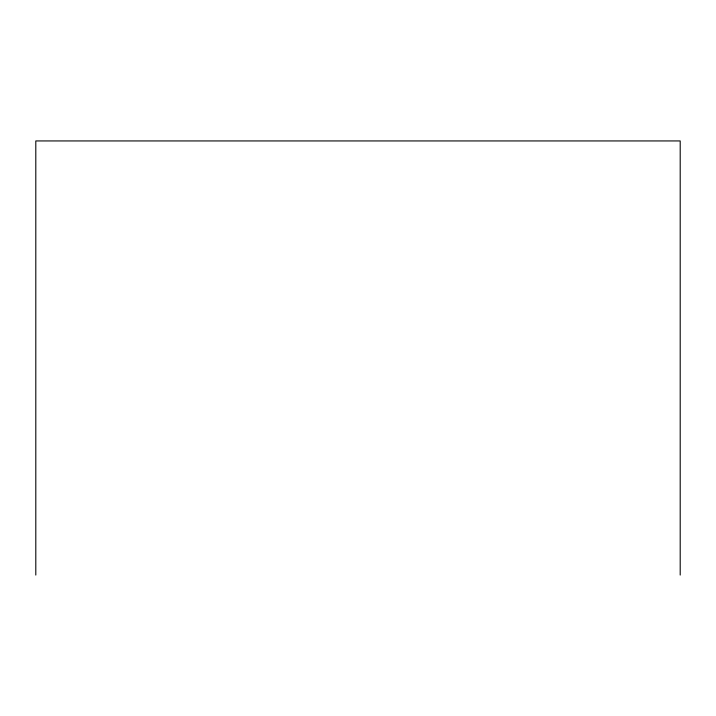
<?xml version="1.0" encoding="UTF-8"?>
<svg xmlns="http://www.w3.org/2000/svg" width="716" height="716" viewBox="0 0 716 716"><rect width="100%" height="100%" fill="white"/><g stroke="black" fill="none" stroke-linecap="round" stroke-linejoin="round"><path stroke-width="1.07" d="M680.2 575.064L680.2 140.936L35.8 140.936L35.8 575.064"/></g></svg>
